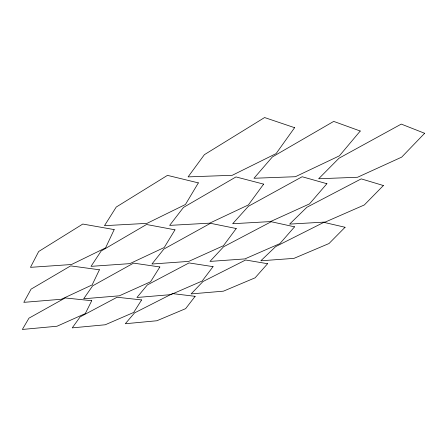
<?xml version="1.0" encoding="UTF-8"?>
<svg xmlns="http://www.w3.org/2000/svg" width="447" height="447" viewBox="0 0 447 447"><rect width="100%" height="100%" fill="white"/><g stroke="black" fill="none" stroke-linecap="round" stroke-linejoin="round"><path stroke-width="0.67" d="M114.181 229.596L105.581 247.878L71.503 264.512L30.463 267.34L38.677 251.505L82.801 224.048L114.181 229.596M99.418 269.776L92.143 284.907L61.356 299.255L23.82 302.351L31.055 289.153L70.632 265.892L99.418 269.776M91.736 300.708L85.299 313.576L57.02 326.232L22.35 329.456L28.96 318.163L65.156 297.948L91.736 300.708M198.362 182.884L185.444 204.491L147.013 223.36L104.492 225.674L116.242 207.045L167.463 175.369L198.362 182.884M174.984 229.836L164.222 247.515L129.842 263.629L91.037 266.356L101.162 251.013L146.521 224.489L174.984 229.836M159.853 266.971L150.566 281.783L119.338 295.819L83.662 298.775L92.663 285.834L133.558 263.121L159.853 266.971M141.615 299.931L133.692 312.447L105.257 324.768L72.235 327.874L80.153 316.878L117.108 297.238L141.615 299.931M294.601 127.691L276.106 153.589L232.261 175.297L188.092 176.883L204.385 154.673L264.596 117.544L294.601 127.691M263.635 184.13L248.376 204.933L209.66 223.159L169.648 225.383L183.488 207.414L235.988 176.928L263.635 184.13M236.245 228.518L223.427 245.721L188.695 261.406L151.941 264.021L163.887 249.063L210.47 223.304L236.245 228.518M213.057 266.652L202.167 281.018L170.804 294.64L136.938 297.495L147.354 284.923L189.036 262.92L213.057 266.652M195.127 296.322L185.628 308.653L156.858 320.756L125.289 323.74L134.575 312.889L172.542 293.601L195.127 296.322M360.243 131.027L339.407 155.83L295.411 176.71L253.974 178.264L272.385 156.942L333.708 121.4L360.243 131.027M326.902 183.717L309.503 203.893L270.469 221.589L232.675 223.723L248.431 206.263L302.144 176.744L326.902 183.717M294.556 226.836L279.9 243.615L244.872 258.914L209.984 261.417L223.55 246.805L271.206 221.734L294.556 226.836M267.597 263.713L255.097 277.822L223.427 291.17L191.126 293.908L202.955 281.549L245.621 260.003L267.597 263.713M424.65 133.29L401.691 157.126L357.572 177.258L318.65 178.766L338.988 158.238L401.272 124.098L424.65 133.29M383.392 185.533L364.322 204.955L325.287 222.042L289.634 224.109L306.888 207.268L361.226 178.873L383.392 185.533M345.067 227.272L329.009 243.526L293.953 258.372L260.83 260.791L275.643 246.615L323.846 222.349L345.067 227.272"/></g></svg>
